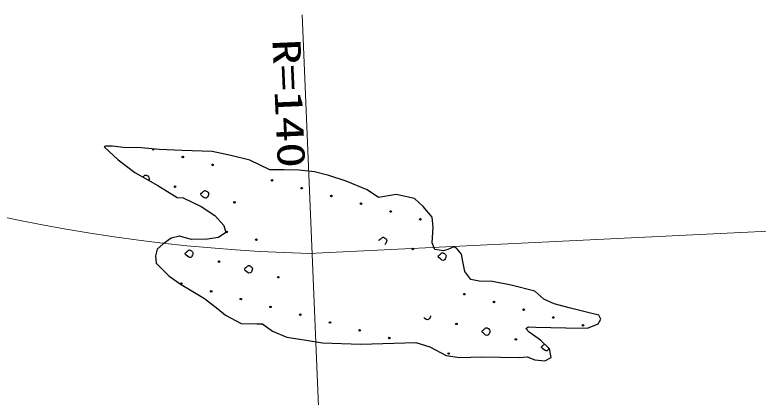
# Model space of a CAD drawing. Units: millimetres, scale not verified. Extents: x 40000 to 680000, y 20000 to 380000.
# Drawn here: x 411332 to 459763, y 307410 to 332323 of the extents above; entities that cross this region are included whole.
import ezdxf
from ezdxf.enums import TextEntityAlignment as Align

# ---------------------------------------------------------------- set-up
doc = ezdxf.new("R2010")
doc.units = ezdxf.units.MM
doc.header["$LTSCALE"] = 1000
doc.layers.add('M-BGD', color=7, linetype='Continuous', lineweight=25)
doc.layers.add('M-BGD-HTXT', color=7, linetype='Continuous', lineweight=13)
doc.styles.add('ＭＳ ゴシック', font='')
doc.styles.get('ＭＳ ゴシック').set_extended_font_data('MS Gothic')

msp = doc.modelspace()

# ---------------------------------------------------------------- linework, layer by layer
at = {"layer": 'M-BGD'}
for p, q in [((417243, 323756), (417143, 323723)), ((417157, 323724), (418073, 322877)), ((417694, 323756), (417243, 323756)), ((418386, 323689), (417694, 323756)), ((419555, 323656), (418386, 323689)), ((420725, 323539), (419555, 323656)), ((422229, 323489), (420725, 323539)), ((424184, 323422), (422229, 323489)), ((425404, 323155), (424184, 323422)), ((426636, 322848), (425404, 323155)), ((418073, 322877), (419151, 322047)), ((427940, 322213), (426636, 322848)), ((428876, 322213), (427940, 322213)), ((429862, 322196), (428876, 322213)), ((430864, 322096), (429862, 322196)), ((431783, 321862), (430864, 322096)), ((419151, 322047), (420648, 321192)), ((432920, 321477), (431783, 321862)), ((420648, 321192), (421906, 320430)), ((434285, 320920), (432920, 321477)), ((435021, 320419), (434285, 320920)), ((436174, 320619), (435021, 320419)), ((437377, 320352), (436174, 320619)), ((421906, 320430), (422293, 320407)), ((422293, 320407), (423480, 319839)), ((437928, 319834), (437377, 320352)), ((423480, 319839), (424366, 319237)), ((438513, 319149), (437928, 319834)), ((424366, 319237), (424951, 318602)), ((438597, 318480), (438513, 319149)), ((424951, 318602), (425084, 318134)), ((438513, 317477), (438597, 318480)), ((421508, 317766), (420973, 317382)), ((422059, 317900), (421508, 317766)), ((422845, 317683), (422059, 317900)), ((424600, 317817), (423881, 317700)), ((425084, 318134), (424600, 317817)), ((420973, 317382), (420605, 317057)), ((423881, 317700), (422845, 317683)), ((438703, 317023), (438513, 317477)), ((420605, 317057), (420489, 316622)), ((439271, 316939), (438703, 317023)), ((439539, 317023), (439271, 316939)), ((439940, 317207), (439539, 317023)), ((440107, 317123), (439940, 317207)), ((440424, 316722), (440107, 317123)), ((420489, 316622), (420539, 316138)), ((440525, 316254), (440424, 316722)), ((440642, 315603), (440525, 316254)), ((420539, 316138), (421391, 315302)), ((421391, 315302), (422176, 314751)), ((441043, 315068), (440642, 315603)), ((441594, 314967), (441043, 315068)), ((442463, 314951), (441594, 314967)), ((443666, 314700), (442463, 314951)), ((422176, 314751), (423697, 313832)), ((445204, 314316), (443666, 314700)), ((445805, 313798), (445204, 314316)), ((423697, 313832), (424558, 313171)), ((446474, 313497), (445805, 313798)), ((447527, 313213), (446474, 313497)), ((424558, 313171), (425059, 312753)), ((448747, 312895), (447527, 313213)), ((449382, 312745), (448747, 312895)), ((425059, 312753), (426078, 312219)), ((449348, 312177), (449515, 312494)), ((449515, 312494), (449382, 312745)), ((426078, 312219), (427098, 312185)), ((427098, 312185), (427465, 312185)), ((427465, 312185), (428117, 311717)), ((444636, 311893), (444803, 311993)), ((444836, 311642), (444636, 311893)), ((444803, 311993), (445287, 311976)), ((445287, 311976), (447243, 311926)), ((447243, 311926), (448646, 311909)), ((448646, 311909), (449348, 312177)), ((428117, 311717), (429064, 311316)), ((445572, 311124), (444836, 311642)), ((429064, 311316), (430318, 311132)), ((430318, 311132), (431379, 310957)), ((431379, 310957), (433869, 310856)), ((433869, 310856), (437457, 310973)), ((437457, 310973), (438376, 310689)), ((446173, 310556), (445572, 311124)), ((438376, 310689), (439429, 310121)), ((446273, 309987), (446173, 310556)), ((439429, 310121), (440332, 310004)), ((440332, 310004), (441769, 310038)), ((441769, 310038), (444201, 310004)), ((444201, 310004), (444703, 310038)), ((444703, 310038), (445204, 309837)), ((445872, 309787), (446273, 309987)), ((445204, 309837), (445872, 309787))]:
    msp.add_line(p, q, dxfattribs=at)
for points in [[(419665, 321754), (419707, 321785), (419741, 321817), (419769, 321852), (419808, 321874), (419834, 321885), (419868, 321882), (419901, 321869)], [(419901, 321869), (419934, 321855), (419987, 321830), (420042, 321774), (420070, 321724), (420082, 321679), (420073, 321599), (420049, 321535)], [(435055, 317610), (435068, 317651), (435138, 317695), (435185, 317730), (435219, 317762), (435247, 317797), (435286, 317819), (435311, 317830), (435346, 317827), (435378, 317814)], [(435378, 317814), (435412, 317800), (435465, 317775), (435519, 317719), (435547, 317669), (435560, 317624), (435551, 317544), (435526, 317480), (435494, 317428), (435460, 317374), (435445, 317364)], [(438413, 312717), (438407, 312661), (438382, 312597), (438350, 312545), (438316, 312490), (438271, 312461), (438215, 312445), (438139, 312467), (438051, 312546), (437990, 312594)], [(446131, 310596), (446121, 310570), (446088, 310518), (446054, 310463), (446009, 310433), (445954, 310418), (445878, 310439), (445790, 310519), (445711, 310581), (445668, 310618), (445654, 310655), (445648, 310696), (445663, 310740), (445732, 310784), (445779, 310819), (445813, 310851), (445834, 310876)]]:
    msp.add_lwpolyline(points, dxfattribs=at)
for points in [[(423770, 320855), (423804, 320841), (423856, 320816), (423911, 320760), (423939, 320711), (423952, 320665), (423943, 320586), (423918, 320522), (423886, 320470), (423852, 320415), (423807, 320385), (423751, 320370), (423675, 320391), (423587, 320471), (423508, 320533), (423466, 320570), (423452, 320607), (423445, 320648), (423460, 320692), (423530, 320736), (423577, 320771), (423611, 320803), (423639, 320838), (423678, 320861), (423703, 320872), (423738, 320868)], [(422756, 316986), (422790, 316972), (422843, 316947), (422897, 316890), (422925, 316841), (422938, 316795), (422929, 316716), (422904, 316652), (422872, 316600), (422838, 316545), (422793, 316516), (422738, 316500), (422662, 316522), (422573, 316601), (422495, 316664), (422452, 316701), (422438, 316737), (422431, 316778), (422446, 316823), (422516, 316867), (422563, 316902), (422597, 316934), (422625, 316969), (422664, 316991), (422689, 317002), (422724, 316999)], [(439248, 316800), (439281, 316786), (439334, 316761), (439389, 316705), (439417, 316656), (439429, 316610), (439420, 316531), (439396, 316467), (439363, 316415), (439329, 316360), (439284, 316330), (439229, 316315), (439153, 316336), (439065, 316415), (438986, 316478), (438943, 316515), (438929, 316552), (438923, 316593), (438938, 316637), (439007, 316681), (439054, 316716), (439088, 316748), (439116, 316783), (439155, 316806), (439181, 316817), (439215, 316813)], [(426626, 315972), (426659, 315958), (426712, 315933), (426767, 315877), (426795, 315827), (426807, 315782), (426798, 315703), (426774, 315638), (426741, 315587), (426707, 315532), (426662, 315502), (426607, 315487), (426531, 315508), (426443, 315587), (426364, 315650), (426321, 315687), (426307, 315723), (426301, 315764), (426316, 315809), (426385, 315853), (426432, 315888), (426466, 315920), (426494, 315955), (426533, 315977), (426559, 315989), (426593, 315985)], [(442103, 311917), (442137, 311903), (442190, 311878), (442244, 311822), (442272, 311772), (442285, 311727), (442276, 311647), (442251, 311583), (442219, 311532), (442185, 311477), (442140, 311447), (442085, 311432), (442009, 311453), (441920, 311532), (441842, 311595), (441799, 311632), (441785, 311668), (441778, 311709), (441793, 311754), (441863, 311798), (441910, 311833), (441944, 311865), (441972, 311900), (442011, 311922), (442036, 311933), (442071, 311930)]]:
    msp.add_lwpolyline(points, close=True, dxfattribs=at)
for centre in [(422279, 323057), (424214, 322551), (428084, 321537), (421773, 321123), (430018, 321030), (425642, 320109), (431953, 320523), (433888, 320016), (435822, 319509), (437757, 319002), (425135, 318174), (427070, 317667), (437250, 317068), (424628, 316240), (422187, 314812), (428498, 315226), (424121, 314305), (426056, 313798), (440613, 314119), (442547, 313612), (427991, 313291), (444482, 313105), (429925, 312784), (446417, 312599), (431860, 312277), (440106, 312184), (448352, 312092), (433795, 311770), (435730, 311264), (443975, 311171), (439599, 310250)]:
    msp.add_circle(centre, 49.8, dxfattribs=at)
for centre, start, end in [((420345, 323564), 159.5371, 9.0408), ((420759, 317253), 287.8885, 335.1206)]:
    msp.add_arc(centre, 49.8, start, end, dxfattribs=at)
at = {"layer": 'M-BGD-HTXT'}
for p, q in [((431955, 286808), (430045, 332323)), ((430490, 316772), (500549, 320197))]:
    msp.add_line(p, q, dxfattribs=at)
msp.add_arc((433550, 426729), 110000, 241.92291, 268.40578, dxfattribs=at)

# ---------------------------------------------------------------- texts
at = {"layer": 'M-BGD-HTXT', "style": 'ＭＳ ゴシック', "width": 1.35}
msp.add_text('R=140', height=1833, rotation=272.5, dxfattribs=at).set_placement((427558, 330691), align=Align.BOTTOM_LEFT)

doc.saveas('drawing.dxf')
